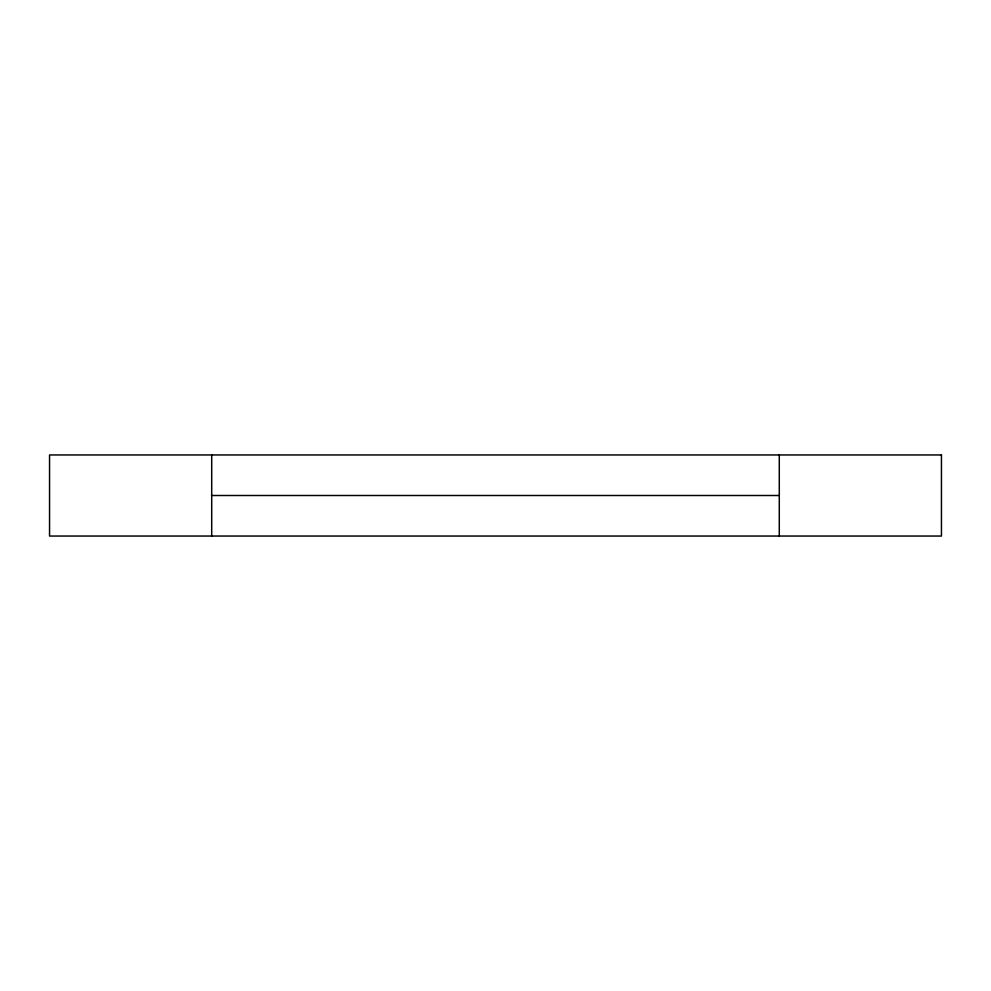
<?xml version="1.0" encoding="UTF-8"?>
<svg xmlns="http://www.w3.org/2000/svg" width="991" height="991" viewBox="0 0 991 991"><rect width="100%" height="100%" fill="white"/><g stroke="black" fill="none" stroke-linecap="round" stroke-linejoin="round"><path stroke-width="1.49" d="M211.541 495.5L779.298 495.5M779.285 454.956L779.285 536.044M211.702 454.956L211.702 536.044M941.45 454.956L49.55 454.956L49.55 536.044L941.45 536.044L941.45 454.956"/></g></svg>
